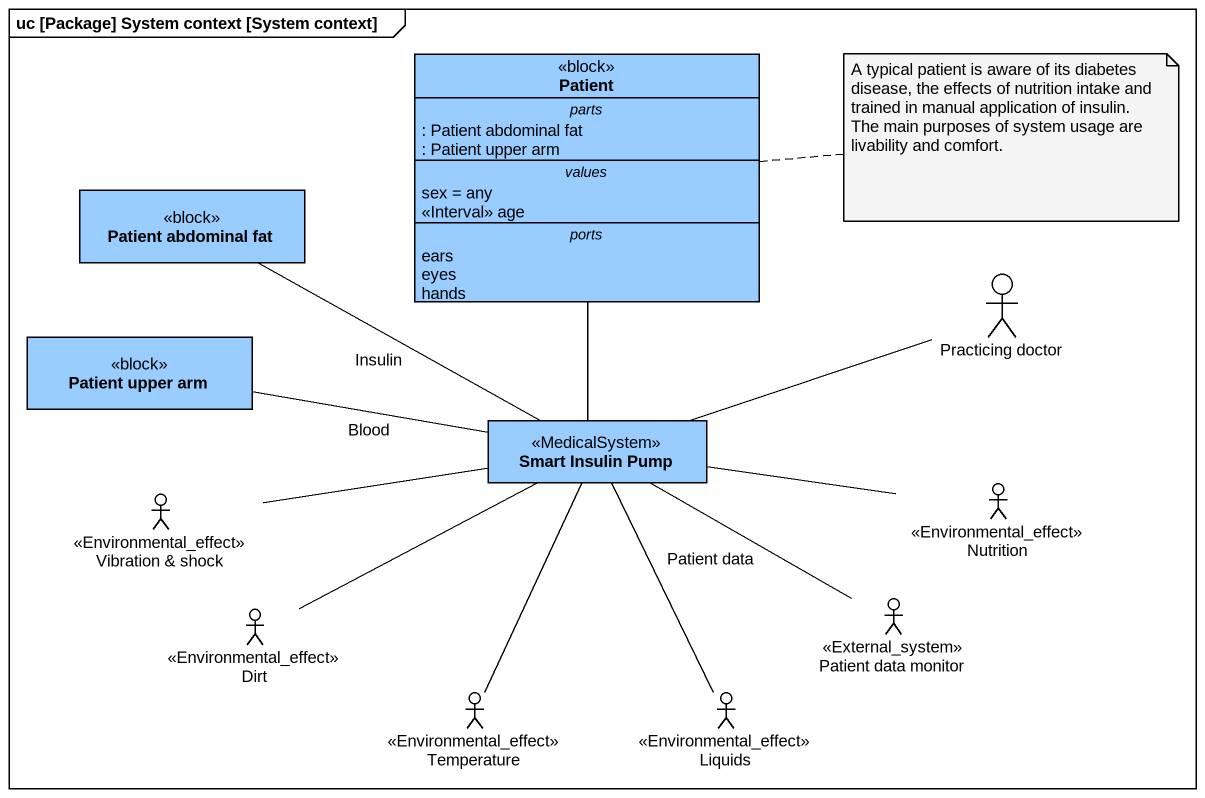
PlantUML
@startuml
mainframe uc [Package] System context [System context]
allowmixing
hide circle
hide empty members
class Patient <<block>> #99CCFF {
  -- parts --
  : Patient abdominal fat
  : Patient upper arm
  -- values --
  sex = any
  <<Interval>> age
  -- ports --
  ears
  eyes
  hands
}
class "Patient abdominal fat" as Patient_abdominal_fat <<block>> #99CCFF
actor "Practicing doctor" as Practicing_doctor
class "Patient upper arm" as Patient_upper_arm <<block>> #99CCFF
class "Smart Insulin Pump" as Smart_Insulin_Pump <<MedicalSystem>> #99CCFF
actor "Vibration & shock" as Vibration_shock <<Environmental_effect>>
actor Nutrition <<Environmental_effect>>
actor Dirt <<Environmental_effect>>
actor "Patient data monitor" as Patient_data_monitor <<External_system>>
actor Temperature <<Environmental_effect>>
actor Liquids <<Environmental_effect>>
Smart_Insulin_Pump -up- Patient
Smart_Insulin_Pump -left- Patient_abdominal_fat : Insulin
Smart_Insulin_Pump -right- Practicing_doctor
Smart_Insulin_Pump -left- Patient_upper_arm : Blood
Smart_Insulin_Pump -left- Vibration_shock
Smart_Insulin_Pump -right- Nutrition
Smart_Insulin_Pump -left- Dirt
Smart_Insulin_Pump -right- Patient_data_monitor : Patient data
Smart_Insulin_Pump -- Temperature
Smart_Insulin_Pump -- Liquids
note right of Patient : A typical patient is aware of its diabetes disease, the effects of nutrition intake and trained in manual application of insulin. The main purposes of system usage are livability and comfort.
@enduml
